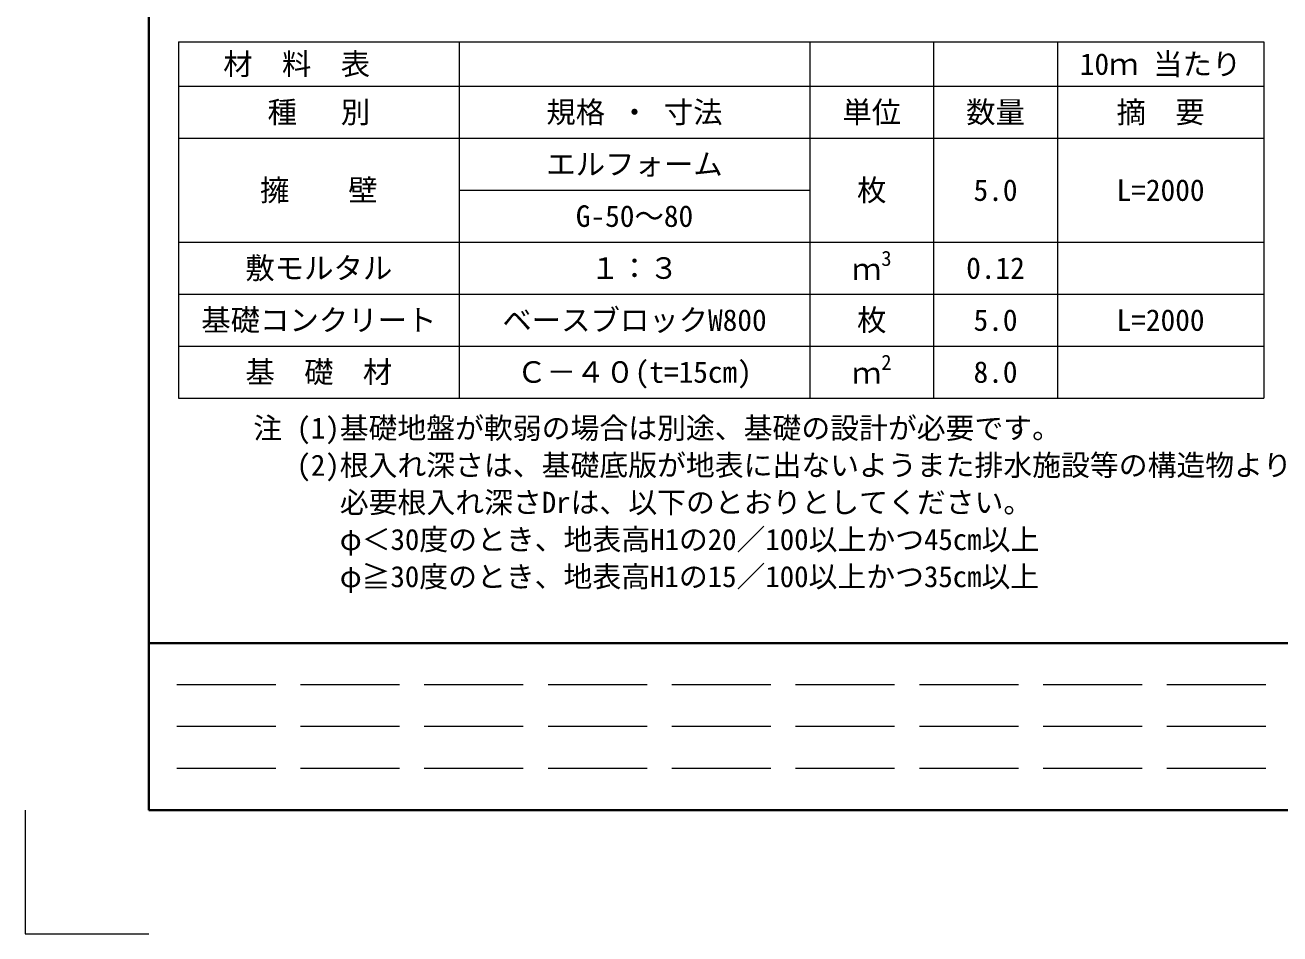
# Model space of a CAD drawing. Units: millimetres at full size, sheet at 1:40; details may follow other scales. Extents: x 221193 to 264773, y 874627 to 883926.
# Drawn here: x 221193 to 224234, y 876727 to 878930 of the extents above; entities that cross this region are included whole.
import ezdxf
from ezdxf.enums import TextEntityAlignment as Align

# ---------------------------------------------------------------- set-up
doc = ezdxf.new("R2010")
doc.units = ezdxf.units.MM
doc.header["$LTSCALE"] = 40
doc.linetypes.add('DASHED', pattern=[7.5, 6, -1.5])
for name, color, linetype, lineweight in [('0_2', 7, 'Continuous', 15), ('Defpoints_3', 8, 'Continuous', 0), ('図枠', 7, 'Continuous', 5), ('寸法線', 7, 'Continuous', 13)]:
    doc.layers.add(name, color=color, linetype=linetype, lineweight=lineweight)
doc.styles.add('ＭＳ ゴシック', font='')
doc.styles.get('ＭＳ ゴシック').set_extended_font_data('MS Gothic')

msp = doc.modelspace()

# ---------------------------------------------------------------- linework, layer by layer
at = {"layer": 'Defpoints_3'}
for p, q in [((221564.83, 878889.51), (224194.83, 878889.51)), ((221564.83, 878889.51), (221564.83, 878782.41)), ((222244.83, 878889.51), (222244.83, 878782.41)), ((223094.83, 878889.51), (223094.83, 878782.41)), ((223394.83, 878889.51), (223394.83, 878782.41)), ((223694.83, 878889.51), (223694.83, 878782.41)), ((224194.83, 878889.51), (224194.83, 878782.41)), ((222244.83, 878530.41), (223094.83, 878530.41))]:
    msp.add_line(p, q, dxfattribs=at)
at = {"layer": 'Defpoints_3', "color": 7, "lineweight": 13}
for p, q in [((221192.83, 877027.44), (221192.83, 876727.44)), ((221192.83, 876727.44), (221492.83, 876727.44))]:
    msp.add_line(p, q, dxfattribs=at)
at = {"layer": '図枠', "lineweight": 40}
for p, q in [((221492.83, 877027.44), (221492.83, 882427.44)), ((221492.83, 877432.44), (229802.83, 877432.44)), ((221492.83, 877027.44), (229802.83, 877027.44))]:
    msp.add_line(p, q, dxfattribs=at)
at = {"layer": '図枠', "linetype": 'DASHED', "lineweight": 9}
for p, q in [((224200.33, 877331.19), (221560.33, 877331.19)), ((224200.33, 877229.94), (221560.33, 877229.94)), ((224200.33, 877128.69), (221560.33, 877128.69))]:
    msp.add_line(p, q, dxfattribs=at)
at = {"layer": '寸法線'}
for p, q in [((221564.83, 878782.41), (224194.83, 878782.41)), ((221564.83, 878782.41), (221564.83, 878026.41)), ((222244.83, 878782.41), (222244.83, 878026.41)), ((223094.83, 878782.41), (223094.83, 878026.41)), ((223394.83, 878782.41), (223394.83, 878026.41)), ((223694.83, 878782.41), (223694.83, 878026.41)), ((224194.83, 878782.41), (224194.83, 878026.41)), ((221564.83, 878656.41), (224194.83, 878656.41)), ((221564.83, 878404.41), (224194.83, 878404.41)), ((221564.83, 878278.41), (224194.83, 878278.41)), ((221564.83, 878152.41), (224194.83, 878152.41)), ((221564.83, 878026.41), (224194.83, 878026.41))]:
    msp.add_line(p, q, dxfattribs=at)

# ---------------------------------------------------------------- texts
at = {"layer": '0_2', "style": 'ＭＳ ゴシック'}
for s, p in [('注 (1)基礎地盤が軟弱の場合は別途、基礎の設計が必要です。', (221745.83, 877979.25)), ('\u3000 (2)根入れ深さは、基礎底版が地表に出ないようまた排水施設等の構造物より充分な余裕をみて設定しなければなりません。', (221745.83, 877889.25)), ('\u3000\u3000\u3000必要根入れ深さDrは、以下のとおりとしてください。', (221745.83, 877799.25)), ('\u3000\u3000\u3000φ＜30度のとき、地表高H1の20／100以上かつ45cm以上', (221745.83, 877709.25)), ('\u3000\u3000\u3000φ≧30度のとき、地表高H1の15／100以上かつ35cm以上', (221745.83, 877619.25))]:
    msp.add_text(s, height=51.27, dxfattribs=at).set_placement(p, align=Align.TOP_LEFT)
at = {"layer": '寸法線', "style": 'ＭＳ ゴシック'}
msp.add_text('   材  料  表', height=52.22, dxfattribs=at).set_placement((221566.51, 878835.96), align=Align.MIDDLE_LEFT)
for s, p in [('10ｍ 当たり', (223944.83, 878835.96)), ('種   別', (221904.83, 878719.41)), ('規格 ・ 寸法', (222669.83, 878719.41)), ('単位', (223244.83, 878719.41)), ('数量', (223544.83, 878719.41)), ('摘  要', (223944.83, 878719.41)), ('エルフォーム', (222669.83, 878593.41)), ('擁\u3000\u3000壁', (221904.83, 878530.41)), ('枚', (223244.83, 878530.41)), ('L=2000', (223944.83, 878530.41)), ('5.0', (223544.83, 878530.41)), ('G-50～80', (222669.83, 878467.41)), ('敷モルタル', (221904.83, 878341.41)), ('１：３', (222669.83, 878341.41)), ('0.12', (223544.83, 878341.41)), ('基礎コンクリート', (221904.83, 878215.41)), ('ベースブロックW800', (222669.83, 878215.41)), ('枚', (223244.83, 878215.41)), ('5.0', (223544.83, 878215.41)), ('L=2000', (223944.83, 878215.41)), ('基  礎  材', (221904.83, 878089.41)), ('Ｃ－４０(t=15cm)', (222669.83, 878089.41)), ('8.0', (223544.83, 878089.41))]:
    msp.add_text(s, height=52.22, dxfattribs=at).set_placement(p, align=Align.MIDDLE_CENTER)
for s, height, p in [('3', 36.55, (223267.98, 878335.73)), ('ｍ', 52.22, (223196.76, 878297.23)), ('2', 36.55, (223267.98, 878083.73)), ('ｍ', 52.22, (223196.76, 878045.23))]:
    msp.add_text(s, height=height, dxfattribs=at).set_placement(p, align=Align.BOTTOM_LEFT)

doc.saveas('drawing.dxf')
